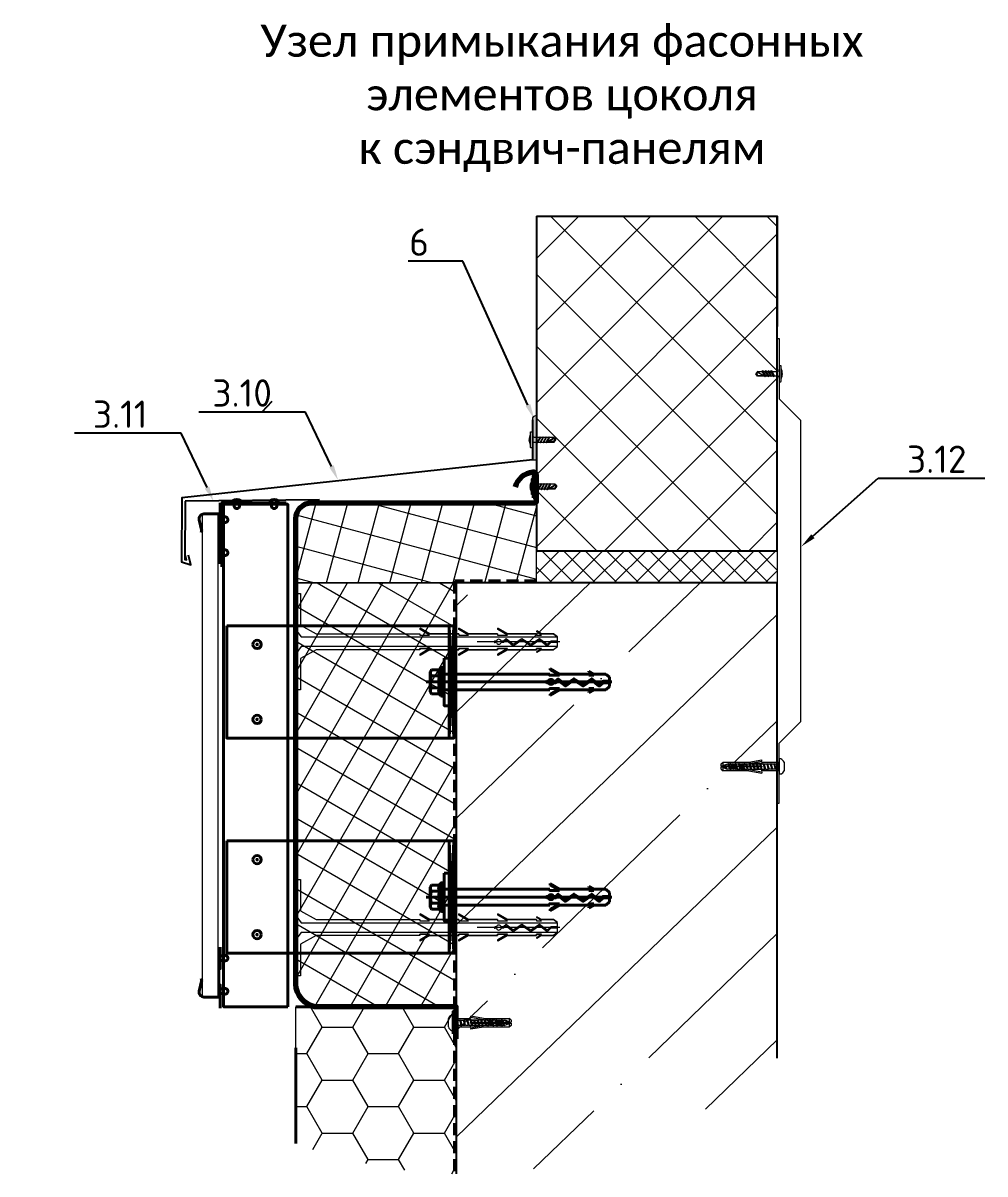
# Model space of a CAD drawing. Header units: millimetres. Extents: x -3689 to 2883575, y -702957 to -604547.
# Drawn here: x 2872422 to 2873021, y -667864 to -667147 of the extents above; entities that cross this region are included whole.
import ezdxf
from ezdxf import colors
from ezdxf.entities.mleader import LeaderData, LeaderLine
from ezdxf.math import Vec2, Vec3

# ---------------------------------------------------------------- set-up
doc = ezdxf.new("R2010")
doc.units = ezdxf.units.MM
doc.set_wipeout_variables(frame=1)
doc.linetypes.add('DASHED2', pattern=[0.375, 0.25, -0.125])
for name, color, linetype, lineweight in [('_PP_Hatch', 9, 'Continuous', 9), ('_PP_Primary Line Continuous', 3, 'Continuous', 40), ('_Выноска', 7, 'Continuous', 15), ('K_Dim', 165, 'Continuous', 13), ('гидроветрозащита', 10, 'Continuous', 70), ('Гидроизоляция монолита', 30, 'DASHED2', 50), ('Размеры', 82, 'Continuous', 9), ('Стены сечение', 7, 'Continuous', 40), ('Штрих Мин. Вата', 40, 'Continuous', 15)]:
    doc.layers.add(name, color=color, linetype=linetype, lineweight=lineweight)
for name, color, linetype in [('A-DOOR-IDEN', 12, 'Continuous'), ('A-FLOR-IDEN', 14, 'Continuous'), ('S-METL', 14, 'Continuous')]:
    doc.layers.add(name, color=color, linetype=linetype)
doc.styles.add('Calibri', font='calibri.ttf')
doc.styles.add('ЕСКД', font='isocpeur.ttf')

# ---------------------------------------------------------------- blocks, each defined once
blk = doc.blocks.new('*U780')
at = {"color": 7}
for points in [[(-60.60660171782365, -10.60660171779455), (-50, 0)], [(-50, 0), (100.3945713860958, 0)], [(111.0011731039194, -10.60660171779455), (100.3945713860958, 0)], [(-80.60660171782365, -11.60660171782365), (-90.60660171782365, -11.60660171782365), (-90.60660171782365, -10.60660171782365), (-60.60660171782365, -10.60660171782365)], [(131.0011731039194, -11.60660171782365), (141.0011731039194, -11.60660171782365), (141.0011731039194, -10.60660171782365), (111.0011731039194, -10.60660171782365)]]:
    blk.add_lwpolyline(points, dxfattribs=at)
blk = doc.blocks.new('шуруп 4х40')
at = {"color": 0}
for p, q in [((-3.230769230765873, -2.907692307693651), (-3.230769230765873, 2.907692307693651)), ((-1.131376736666425, 5.330769230757141), (0, 5.330769230757141)), ((0, -5.330769230757141), (0, 5.330769230757141)), ((-8.326672684688674e-17, 1.915720173631509), (0.08143554921195495, 2)), ((0.794355645566764, -1.733333333371769), (2.220446049250313e-16, 1.103883125625536)), ((1.104249929206921, -2), (0.08143554921195495, 2)), ((0.08143554921195495, 2), (0.3913298328401016, 1.733333333323724)), ((1.361917124228844, -1.733333333371769), (0.3913298328401016, 1.733333333323724)), ((2.257996499513974, 1.733333333323724), (0.3913298328401016, 1.733333333323724)), ((2.257996499513974, 1.733333333323724), (2.515663694535897, 2)), ((3.228583790890706, -1.733333333371769), (2.257996499513974, 1.733333333323724)), ((3.538478074530863, -2), (2.515663694535897, 2)), ((2.515663694535897, 2), (2.825557978176056, 1.733333333323724)), ((3.796145269552786, -1.733333333371769), (2.825557978176056, 1.733333333323724)), ((2.825557978176056, 1.733333333323724), (4.657996499516377, 1.733333333323724)), ((4.657996499516377, 1.733333333323724), (4.915663694550313, 2)), ((5.62858379090512, -1.733333333371769), (4.657996499516377, 1.733333333323724)), ((5.938478074545278, -2), (4.915663694550313, 2)), ((4.915663694550313, 2), (5.225557978178458, 1.733333333323724)), ((6.19614526955519, -1.733333333371769), (5.225557978178458, 1.733333333323724)), ((5.225557978178458, 1.733333333323724), (7.092224644852331, 1.733333333323724)), ((7.092224644852331, 1.733333333323724), (7.349891839874254, 2)), ((8.062811936229062, -1.733333333371769), (7.092224644852331, 1.733333333323724)), ((8.372706219869219, -2), (7.349891839874254, 2)), ((7.349891839874254, 2), (7.659786123514412, 1.733333333323724)), ((8.630373414891142, -1.733333333371769), (7.659786123514412, 1.733333333323724)), ((9.526452790188284, 1.733333333323724), (7.659786123514412, 1.733333333323724)), ((9.526452790188284, 1.733333333323724), (9.784119985210207, 2)), ((10.49704008156502, -1.733333333371769), (9.526452790188284, 1.733333333323724)), ((10.80693436520517, -2), (9.784119985210207, 2)), ((9.784119985210207, 2), (10.09401426883835, 1.733333333323724)), ((11.0646015602271, -1.733333333371769), (10.09401426883835, 1.733333333323724)), ((11.96068093551223, 1.733333333323724), (10.09401426883835, 1.733333333323724)), ((11.96068093551223, 1.733333333323724), (12.21834813053415, 2)), ((12.93126822688896, -1.733333333371769), (11.96068093551223, 1.733333333323724)), ((13.24116251052912, -2), (12.21834813053415, 2)), ((12.21834813053415, 2), (12.52824241417431, 1.733333333323724)), ((13.49882970555104, -1.733333333371769), (12.52824241417431, 1.733333333323724)), ((12.52824241417431, 1.733333333323724), (14.36068093551463, 1.733333333323724)), ((14.36068093551463, 1.733333333323724), (14.61834813054856, 2)), ((15.33126822690337, -1.733333333371769), (14.36068093551463, 1.733333333323724)), ((15.64116251054353, -2), (14.61834813054856, 2)), ((14.61834813054856, 2), (14.92824241417671, 1.733333333323724)), ((15.89882970555344, -1.733333333371769), (14.92824241417671, 1.733333333323724)), ((14.92824241417671, 1.733333333323724), (16.79490908085058, 1.733333333323724)), ((16.79490908085058, 1.733333333323724), (17.05257627587251, 2)), ((17.76549637222731, -1.733333333371769), (16.79490908085058, 1.733333333323724)), ((18.07539065586747, -2), (17.05257627587251, 2)), ((17.05257627587251, 2), (17.36247055951266, 1.733333333323724)), ((18.33305785088939, -1.733333333371769), (17.36247055951266, 1.733333333323724)), ((19.19490908085298, 1.733333333323724), (17.36247055951266, 1.733333333323724)), ((19.19490908085298, 1.733333333323724), (19.45257627588692, 2)), ((20.16549637224173, -1.733333333371769), (19.19490908085298, 1.733333333323724)), ((20.47539065586987, -2), (19.45257627588692, 2)), ((19.45257627588692, 2), (19.76247055951507, 1.733333333323724)), ((20.7330578508918, -1.733333333371769), (19.76247055951507, 1.733333333323724)), ((21.62913722618894, 1.733333333323724), (19.76247055951507, 1.733333333323724)), ((21.62913722618894, 1.733333333323724), (21.88680442121086, 2)), ((22.59972451756567, -1.733333333371769), (21.62913722618894, 1.733333333323724)), ((22.90961880120583, -2), (21.88680442121086, 2)), ((21.88680442121086, 2), (22.19669870483901, 1.733333333323724)), ((23.16728599621574, -1.733333333371769), (22.19669870483901, 1.733333333323724)), ((24.02913722619134, 1.733333333323724), (22.19669870483901, 1.733333333323724)), ((24.02913722619134, 1.733333333323724), (24.28680442121327, 2)), ((24.99972451758008, -1.733333333371769), (24.02913722619134, 1.733333333323724)), ((25.30961880120823, -2), (24.28680442121327, 2)), ((24.28680442121327, 2), (24.59669870485342, 1.733333333323724)), ((25.56728599623015, -1.733333333371769), (24.59669870485342, 1.733333333323724)), ((26.4633653715273, 1.733333333323724), (24.59669870485342, 1.733333333323724)), ((26.4633653715273, 1.733333333323724), (26.72103256654922, 2)), ((27.43395266290403, -1.733333333371769), (26.4633653715273, 1.733333333323724)), ((27.74384694653217, -2), (26.72103256654922, 2)), ((26.72103256654922, 2), (27.03092685017737, 1.733333333323724)), ((28.0015141415541, -1.733333333371769), (27.03092685017737, 1.733333333323724)), ((28.8633653715297, 1.733333333323724), (27.03092685017737, 1.733333333323724)), ((28.8633653715297, 1.733333333323724), (29.12103256655162, 2)), ((29.83395266290643, -1.733333333371769), (28.8633653715297, 1.733333333323724)), ((30.14384694654659, -2), (29.12103256655162, 2)), ((29.12103256655162, 2), (29.43092685019178, 1.733333333323724)), ((30.40151414156851, -1.733333333371769), (29.43092685019178, 1.733333333323724)), ((29.43092685019178, 1.733333333323724), (31.2633653715321, 1.733333333323724)), ((31.2633653715321, 1.733333333323724), (31.52103256656603, 2)), ((32.23395266292084, -1.733333333371769), (31.2633653715321, 1.733333333323724)), ((32.54384694654899, -2), (31.52103256656603, 2)), ((31.52103256656603, 2), (31.83092685019418, 1.733333333323724)), ((32.80151414157091, -1.733333333371769), (31.83092685019418, 1.733333333323724)), ((31.83092685019418, 1.733333333323724), (33.76247055956311, 1.733333333323724)), ((33.76247055956311, 1.733333333323724), (34.02013775458503, 2)), ((34.73305785093984, -1.733333333371769), (33.76247055956311, 1.733333333323724)), ((35.04295213458, -2), (34.02013775458503, 2)), ((34.02013775458503, 2), (34.33003203821318, 1.733333333323724)), ((35.30061932960192, -1.733333333371769), (34.33003203821318, 1.733333333323724)), ((34.33003203821318, 1.733333333323724), (35.66666666665465, 1.733333333323724)), ((36.24695339869005, 1.50121864053839), (35.66666666665465, 1.733333333323724)), ((36.52306379893038, 1.67798327008409), (36.24695339869005, 1.50121864053839)), ((36.94670020780654, -1.2213199169014), (36.24695339869005, 1.50121864053839)), ((37.24741631857762, -1.388242262282846), (36.52306379893038, 1.67798327008409)), ((36.91122489874405, 1.235510040487966), (36.52306379893038, 1.67798327008409)), ((37.44213262524899, -1.023146949910007), (36.91122489874405, 1.235510040487966)), ((39.99999999999999, 0), (36.91122489874405, 1.235510040487966)), ((37.44213262524899, -1.023146949910007), (39.99999999999999, 0)), ((-1.131376736666425, -5.330769230757141), (0, -5.330769230757141)), ((0, -1.733333333371769), (0.794355645566764, -1.733333333371769)), ((0.794355645566764, -1.733333333371769), (1.104249929206921, -2)), ((1.361917124228844, -1.733333333371769), (1.104249929206921, -2)), ((1.361917124228844, -1.733333333371769), (3.228583790890706, -1.733333333371769)), ((3.228583790890706, -1.733333333371769), (3.538478074530863, -2)), ((3.796145269552786, -1.733333333371769), (3.538478074530863, -2)), ((3.796145269552786, -1.733333333371769), (5.62858379090512, -1.733333333371769)), ((5.62858379090512, -1.733333333371769), (5.938478074545278, -2)), ((6.19614526955519, -1.733333333371769), (5.938478074545278, -2)), ((6.19614526955519, -1.733333333371769), (8.062811936229062, -1.733333333371769)), ((8.062811936229062, -1.733333333371769), (8.372706219869219, -2)), ((8.630373414891142, -1.733333333371769), (8.372706219869219, -2)), ((8.630373414891142, -1.733333333371769), (10.49704008156502, -1.733333333371769)), ((10.49704008156502, -1.733333333371769), (10.80693436520517, -2)), ((11.0646015602271, -1.733333333371769), (10.80693436520517, -2)), ((11.0646015602271, -1.733333333371769), (12.93126822688896, -1.733333333371769)), ((12.93126822688896, -1.733333333371769), (13.24116251052912, -2)), ((13.49882970555104, -1.733333333371769), (13.24116251052912, -2)), ((13.49882970555104, -1.733333333371769), (15.33126822690337, -1.733333333371769)), ((15.33126822690337, -1.733333333371769), (15.64116251054353, -2)), ((15.89882970555344, -1.733333333371769), (15.64116251054353, -2)), ((15.89882970555344, -1.733333333371769), (17.76549637222731, -1.733333333371769)), ((17.76549637222731, -1.733333333371769), (18.07539065586747, -2)), ((18.33305785088939, -1.733333333371769), (18.07539065586747, -2)), ((18.33305785088939, -1.733333333371769), (20.16549637224173, -1.733333333371769)), ((20.16549637224173, -1.733333333371769), (20.47539065586987, -2)), ((20.7330578508918, -1.733333333371769), (20.47539065586987, -2)), ((20.7330578508918, -1.733333333371769), (22.59972451756567, -1.733333333371769)), ((22.59972451756567, -1.733333333371769), (22.90961880120583, -2)), ((23.16728599621574, -1.733333333371769), (22.90961880120583, -2)), ((23.16728599621574, -1.733333333371769), (24.99972451758008, -1.733333333371769)), ((24.99972451758008, -1.733333333371769), (25.30961880120823, -2)), ((25.56728599623015, -1.733333333371769), (25.30961880120823, -2)), ((25.56728599623015, -1.733333333371769), (27.43395266290403, -1.733333333371769)), ((27.43395266290403, -1.733333333371769), (27.74384694653217, -2)), ((28.0015141415541, -1.733333333371769), (27.74384694653217, -2)), ((28.0015141415541, -1.733333333371769), (29.83395266290643, -1.733333333371769)), ((29.83395266290643, -1.733333333371769), (30.14384694654659, -2)), ((30.40151414156851, -1.733333333371769), (30.14384694654659, -2)), ((30.40151414156851, -1.733333333371769), (32.23395266292084, -1.733333333371769)), ((32.23395266292084, -1.733333333371769), (32.54384694654899, -2)), ((32.80151414157091, -1.733333333371769), (32.54384694654899, -2)), ((32.80151414157091, -1.733333333371769), (34.73305785093984, -1.733333333371769)), ((34.73305785093984, -1.733333333371769), (35.04295213458, -2)), ((35.30061932960192, -1.733333333371769), (35.04295213458, -2)), ((35.30061932960192, -1.733333333371769), (35.66666666665465, -1.733333333371769)), ((35.66666666665465, -1.733333333371769), (36.94670020780654, -1.2213199169014)), ((36.94670020780654, -1.2213199169014), (37.24741631857762, -1.388242262282846)), ((37.24741631857762, -1.388242262282846), (37.44213262524899, -1.023146949910007))]:
    blk.add_line(p, q, dxfattribs=at)
for centre, radius, start, end in [((1.839248676173156, 0.6359599592105951), 5.555704225372054, 122.3234508355431, 155.8641914964315), ((1.839248676173156, -0.6359599592105951), 5.555704225372051, 204.1358085035685, 237.6765491644569)]:
    blk.add_arc(centre, radius, start, end, dxfattribs=at)
blk = doc.blocks.new('дюбель 6х40')
for p, q in [((0, 3), (12, 3)), ((0, -3), (0, 3)), ((11.97710171902145, 3.630322624696419), (12.12884552623291, 4.517438072070945)), ((21, 2.112884552625474), (11.97710171902145, 3.630322624696419)), ((12, 3), (12, 2.099999999976717)), ((12, 2.099999999976717), (21, 2.099999999976717)), ((12, 0.2999999999883585), (40, 0.2999999999883585)), ((12, -0.2999999999883585), (12, 0.2999999999883585)), ((21, 3), (12.12884552623291, 4.517438072070945)), ((21, 3), (38.61377558494837, 2.999999999999773)), ((24.00688779247139, 1.200000000011642), (24.00688779247139, 3)), ((24.00688779247139, 1.200000000011642), (27.60688779247721, 1.200000000011642)), ((27.60688779247721, 1.200000000011642), (27.60688779247721, 3)), ((30.00688779247139, 1.200000000011642), (30.00688779247139, 3)), ((30.00688779247139, 1.200000000011642), (33.60688779247721, 1.200000000011642)), ((33.60688779247721, 1.200000000011642), (33.60688779247721, 3)), ((38.6137755849486, 3), (38.6137755849486, 0.2999999999883585)), ((40, 1.799999999988358), (38.6137755849486, 3)), ((40, 1.799999999988358), (40, 0.2999999999883585)), ((12, -3), (0, -3)), ((21, -2.112884552625474), (11.97710171902145, -3.630322624696419)), ((11.97710171902145, -3.630322624696419), (12.12884552623291, -4.517438072070945)), ((12, -0.2999999999883585), (40, -0.2999999999883585)), ((12, -2.100000000034925), (21, -2.100000000034925)), ((12, -3), (12, -2.100000000034925)), ((21, -3), (12.12884552623291, -4.517438072070945)), ((38.61377558494837, -3), (21, -3)), ((24.00688779247139, -1.200000000011642), (27.60688779247721, -1.200000000011642)), ((24.00688779247139, -1.200000000011642), (24.00688779247139, -3)), ((27.60688779247721, -1.200000000011642), (27.60688779247721, -3)), ((30.00688779247139, -1.200000000011642), (33.60688779247721, -1.200000000011642)), ((30.00688779247139, -1.200000000011642), (30.00688779247139, -3)), ((33.60688779247721, -1.200000000011642), (33.60688779247721, -3)), ((38.6137755849486, -0.2999999999883585), (38.6137755849486, -3)), ((40, -1.799999999988358), (38.6137755849486, -3)), ((40, -0.2999999999883585), (40, -1.799999999988358))]:
    blk.add_line(p, q)
blk = doc.blocks.new('*U636')
for name in ['шуруп 4х40', 'дюбель 6х40']:
    blk.add_blockref(name, (0, -2.91038304567337e-11))
blk = doc.blocks.new('анкер')
at = {"color": 9, "ltscale": 5}
for p, q in [((-103.0432339146864, 6.246429559305398), (-102.3569098123808, 7.435177774954354)), ((-97.29050518220902, 7.435177774954354), (-102.3569098123808, 7.435177774954354)), ((-96.604181079907, 8.722988341913151), (-97.29050518220902, 7.435177774954354)), ((-96.604181079907, 8.722988341913151), (-96.604181079907, -8.722988341938617)), ((-103.0432339146864, -6.246429559330863), (-103.0432339146864, 6.246429559305398)), ((-97.29050518220902, 3.717588887462625), (-102.3569098123808, 3.717588887462625)), ((-103.0432339146864, -6.246429559330863), (-102.3569098123808, -7.435177774994372)), ((-97.29050518220902, -3.717588887502643), (-102.3569098123808, -3.717588887502643)), ((-97.29050518220902, -7.435177774994372), (-102.3569098123808, -7.435177774994372)), ((-96.604181079907, -8.722988341938617), (-97.29050518220902, -7.435177774994372))]:
    blk.add_line(p, q, dxfattribs=at)
at = {"color": 9}
for p, q in [((-96.1088693233869, 8.722988341913151), (-96.604181079907, 8.722988341913151)), ((-96.1088693233869, -8.722988341938617), (-96.604181079907, -8.722988341938617))]:
    blk.add_line(p, q, dxfattribs=at)
at = {"color": 9, "ltscale": 3}
blk.add_line((-96.1088693233869, 8.722988341913151), (-96.1088693233869, -8.722988341938617), dxfattribs=at)
at = {"color": 9, "ltscale": 7}
for p, q in [((-22.33336848454201, 4.913492624669743), (-28.44851623607246, 8.44407482515453)), ((-28.44851623607246, 8.44407482515453), (-28.44851623607246, 7.526330230706662)), ((-22.54359440663029, 4.128918802354747), (-28.44851623607246, 7.538127010113385)), ((-94.34952196422455, 4.913492624727951), (-28.60995906318567, 4.913492624556966)), ((-22.33336848453473, 4.913492624669743), (-4.349096396003006, 4.913492624669743)), ((-22.33336848456383, 4.913492624669743), (-4.349096396003006, 4.913492624669743)), ((-4.349096396003006, 4.913492624669743), (-4.349096396003006, 4.128918802354747)), ((-4.349096396003006, 4.128918802354747), (-1.210801106684812, 4.128918802354747)), ((-1.210801106684812, 4.913492624669743), (-4.268374982442765, 6.678783724917594)), ((-4.268374982442765, 6.678783724917594), (-4.268374982442765, 6.219911427688203)), ((-1.210801106684812, 4.128918802354747), (-4.268374982442765, 6.225809817406116)), ((-1.210801106684812, 4.913492624640639), (6.268627107918292, 4.913492624669743)), ((8.622348574903299, 2.952058068851329), (6.268627107918292, 4.913492624669743)), ((8.230061663718516, -0.4707442934268329), (8.230061663733068, 0.4585580789062078)), ((8.622348574903299, -2.952058068891347), (8.622348574903299, 2.952058068851329)), ((-94.34952196422455, -4.913492624727951), (-28.60995906318567, -4.913492624698847)), ((-22.54359440663029, -4.128918802380213), (-28.44851623607246, -7.538127010153403)), ((-22.33336848454201, -4.913492624713399), (-28.44851623607246, -8.444074825194548)), ((-24.93911309752366, -0.4707442934268329), (-25.89445863183573, -0.4707442934268329)), ((-22.33336848456383, -4.913492624727951), (-4.349096396003006, -4.913492624713399)), ((-4.349096396003006, -4.913492624713399), (-4.349096396003006, -4.128918802380213)), ((-4.349096396003006, -4.128918802380213), (-1.210801106684812, -4.128918802380213)), ((-1.210801106684812, -4.128918802380213), (-4.268374982442765, -6.225809817431582)), ((-1.210801106684812, -4.913492624713399), (-4.268374982442765, -6.678783724946697)), ((-4.268374982442765, -6.678783724946697), (-4.268374982442765, -6.219911427742773)), ((-1.210801106699364, -4.913492624727951), (6.268627107918292, -4.913492624713399)), ((8.622348574903299, -2.952058068891347), (6.268627107918292, -4.913492624713399)), ((-28.44851623607246, -8.444074825194548), (-28.44851623607246, -7.526330230761232))]:
    blk.add_line(p, q, dxfattribs=at)
at = {"color": 9, "ltscale": 10}
blk.add_line((10.05649156216532, 0), (-105.7392072807852, 0), dxfattribs=at)
at = {"color": 9, "ltscale": 5}
blk.add_lwpolyline([(-94.34952196422455, 14.85935269564288), (-91.3776514250967, 14.85935269564288), (-91.3776514250967, -14.85935269564288), (-94.34952196422455, -14.85935269564288)], close=True, dxfattribs=at)
at = {"color": 9, "ltscale": 7}
blk.add_lwpolyline([(-96.1088693233869, -8.915611617398099), (-94.34952196422455, -8.915611617383547), (-94.34952196422455, 8.915611617387185), (-96.1088693233869, 8.915611617372633)], close=True, dxfattribs=at)
for points in [[(-29.41994364756465, 0.4707442933868151), (-30.24232155878417, 0.4707442933868151)], [(-28.60995906318567, 4.913492624669743), (-28.60995906318567, 4.128918802354747), (-22.54359440663029, 4.128918802354747)], [(8.230061663733068, 0.4585580789062078), (4.551542902256188, 0.4585580789062078), (2.210031077403983, -1.696501612059365), (-2.512038990280416, 1.928334058349719), (-7.8585195924461, -1.696501612059365), (-13.55621497393076, 1.928334058349719), (-18.90269557609645, -1.696501612059365), (-23.31256037654748, 1.850330097142432), (-24.93911309750911, 0.4707442933868151), (-26.42620074547449, 0.4707442933868151)], [(8.230061663718516, -0.4707442934268329), (4.551542902245274, -0.4707442934559367), (2.210031077396707, -2.625803984406957), (-2.512038990294968, 0.9990316859875747), (-7.85851959246429, -2.625803984417871), (-13.55621497394532, 0.9990316859875747), (-18.90269557611464, -2.625803984417871), (-23.31256037655839, 0.9210277247948397), (-24.93911309752366, -0.4707442934268329), (-26.42620074545994, -0.4707442934268329)], [(-29.4199436475792, -0.4707442934268329), (-30.24232155878417, -0.4707442934268329)], [(-28.60995906318567, -4.913492624713399), (-28.60995906318567, -4.128918802380213), (-22.54359440663029, -4.128918802380213)]]:
    blk.add_lwpolyline(points, dxfattribs=at)
for centre, radius, start, end in [((-30.24232155878417, -1.455191522836685e-11), 0.4707442934025033, 90, 270), ((-27.92307219652503, -2.91038304567337e-11), 1.569147644659787, 17.45760312475912, 162.5423968752409), ((-27.92307219652503, -2.91038304567337e-11), 1.569147644659787, 197.4576031239012, 342.5423968760988)]:
    blk.add_arc(centre, radius, start, end, dxfattribs=at)
at = {"color": 9, "ltscale": 5}
for points, weights in [([(-102.3569098123771, 7.435177774936164), (-103.4300852848501, 5.576383331201214), (-102.3569098123844, 3.717588887466264)], [1.316243490467287, 1.519867067080706, 1.31624349046744]), ([(-97.29050518221993, 3.717588887462625), (-98.36368065469287, 5.576383331201214), (-97.29050518221266, 7.435177774954354)], [1.316243490467362, 1.519867067080706, 1.316243490467367]), ([(-102.3569098123808, 3.717588887462625), (-103.4300852848464, -2.546585164964199e-11), (-102.3569098123808, -3.717588887491729)], [1.316243490467383, 1.519867067080816, 1.316243490467299]), ([(-97.29050518222355, -3.717588887502643), (-98.36368065467832, -2.546585164964199e-11), (-97.2905051822163, 3.717588887451712)], [1.31624349046739, 1.519867067080709, 1.316243490467505]), ([(-102.3569098123808, -3.717588887517195), (-103.4300852848428, -5.576383331252146), (-102.3569098123808, -7.435177774994373)], [1.316243490467668, 1.519867067081349, 1.316243490467686]), ([(-97.29050518221266, -7.435177774998011), (-98.36368065468197, -5.576383331241232), (-97.29050518221266, -3.717588887517195)], [1.316243490467613, 1.519867067081412, 1.31624349046761])]:
    blk.add_rational_spline(points, weights, degree=2, dxfattribs=at)
blk = doc.blocks.new('4.2x16')
at = {"lineweight": 0}
for p, q in [((-1.199999999989814, 5.30000000000291), (-1.199999999989814, -5.30000000000291)), ((14.87966793887608, 1.599999999998545), (16.00000000000728, 0))]:
    blk.add_line(p, q, dxfattribs=at)
for points in [[(-1.199999999989814, 3.599999999998545, 0.1148185505937614), (-2.095913941433537, 0.25), (-1.599999999983993, 0.25), (-1.599999999983993, -0.25), (-2.095913941433537, -0.25, 0.1148185505938521), (-1.199999999989814, -3.599999999998545)], [(7.275957614183426e-12, -5.30000000000291), (7.275957614183426e-12, 5.30000000000291, 0.414213562373095), (-0.1999999999898137, 5.5), (-0.999999999992724, 5.5, 0.414213562373095), (-1.199999999989814, 5.30000000000291, 0.2097628861456963), (-1.199999999989814, 3.80000000000291)], [(0, 3.099999999998545, 0.414213562373095), (1.5, 1.599999999998545), (3.302317669687909, 1.599999999998545), (3.590992804281996, 2.099999999998545)], [(14.22976397439197, -0.825474615485291, 0.1316524975878797), (14.87966793887608, -1.599999999998545), (16.00000000000728, 0), (14.22976397439925, -0.825474615478015), (9.879667938876082, 1.599999999998545), (14.87966793887608, 1.599999999998545), (14.7234978237102, 1.299999999988358), (15.72391328635422, -0.1287413488898892)], [(-1.199999999989814, -3.799999999995634, 0.2097628861481313), (-1.199999999989814, -5.300000000010186, 0.414213562373095), (-0.999999999992724, -5.5), (-0.1999999999898137, -5.5, 0.414213562373095), (7.275957614183426e-12, -5.30000000000291)], [(5.149838531098794, -1.599999999998545), (1.5, -1.599999999998545, 0.414213562373095), (0, -3.099999999998545)]]:
    blk.add_lwpolyline(points, format="xyb", dxfattribs=at)
for points in [[(7.275957614183426e-12, -1.599999999998545), (0, -1.599999999998545), (0, 1.599999999998545)], [(3.590992804281996, 2.099999999998545), (5.438513665692881, -2.099999999998545)], [(3.879667938876082, 1.599999999998545), (5.302317669687909, 1.599999999998545)], [(5.590992804281996, 2.099999999998545), (7.438513665692881, -2.099999999998545)], [(5.879667938876082, 1.599999999998545), (7.302317669687909, 1.599999999998545)], [(7.590992804281996, 2.099999999998545), (9.43851366569288, -2.099999999998545)], [(7.879667938876082, 1.599999999998545), (9.302317669687909, 1.599999999998545)], [(14.7234978237102, 1.299999999988358), (11.03375356302422, 1.299999999988358), (14.56523563171504, -0.6690416125711636)], [(7.149838531098794, -1.599999999998545), (5.727188800286967, -1.599999999998545)], [(9.149838531098794, -1.599999999998545), (7.727188800286967, -1.599999999998545)], [(11.14983853109879, -1.599999999998545), (9.727188800286967, -1.599999999998545)], [(11.72718880028697, -1.599999999998545), (11.43851366569288, -2.099999999998545)], [(14.87966793887608, -1.599999999998545), (11.72718880028697, -1.599999999998545)]]:
    blk.add_lwpolyline(points, dxfattribs=at)
for points in [[(3.590992804281996, 2.099999999998545), (5.727188800286967, -1.599999999998545), (5.438513665692881, -2.099999999998545), (3.302317669687909, 1.599999999998545)], [(5.302317669687909, 1.599999999998545), (5.590992804281996, 2.099999999998545), (7.727188800286967, -1.599999999998545), (7.438513665692881, -2.099999999998545)], [(7.302317669687909, 1.599999999998545), (7.590992804281996, 2.099999999998545), (9.727188800286967, -1.599999999998545), (9.43851366569288, -2.099999999998545)], [(9.590992804281996, 2.099999999998545), (11.43851366569288, -2.099999999998545), (9.302317669687909, 1.599999999998545), (9.590992804281996, 2.099999999998545), (11.72718880028697, -1.599999999998545)]]:
    blk.add_lwpolyline(points, close=True, dxfattribs=at)
blk = doc.blocks.new('*U549')
blk.add_blockref('4.2x16', (0, 0))
blk = doc.blocks.new('перфолента')
at = {"layer": '_PP_Primary Line Continuous', "color": 116, "true_color": 0x136734}
for points in [[(-3.264543468772899, -10.64725333254319), (-1.264543468772899, -10.64725333254319), (-1.264543468772899, 3.352746667456813), (-3.264543468772899, 3.352746667456813), (-3.264543468772899, -10.64725333254319)], [(-3.264543468772899, 3.352746667456813), (-1.264543468772899, -10.64725333254319), (-1.264543468772899, 3.352746667456813), (-3.264543468772899, -10.64725333254319)]]:
    blk.add_lwpolyline(points, dxfattribs=at)
blk = doc.blocks.new('кляммер')
at = {"layer": '_PP_Primary Line Continuous', "color": 7}
blk.add_lwpolyline([(0, 38), (0, 24.59024986973964), (-1, 24.59024986973964), (-1, 14.59024986973964), (0, 14.59024986973964), (0, 0)], dxfattribs=at)
blk.add_lwpolyline([(0, 0), (0, 6, 0.4142135623730951), (-1, 7), (-10.18771160646065, 7, -0.4858471442677954), (-13.10296965048474, 10.70800461633553), (-11.61478423480003, 16.83571113684229, 0.1442813375111644), (-11.66941694238267, 17.96510305884658), (-11.87433676194632, 18.55389833112713)], format="xyb", dxfattribs=at)
blk = doc.blocks.new('заклнпка')
at = {"layer": '_PP_Primary Line Continuous', "color": 7}
blk.add_lwpolyline([(-0.2534968601539731, -2.358729159961513), (0, -2.358729159961513), (0, -1.358729159961513), (2.003181268097251, -1.358729159961513, 1.795087846567993), (2.003181268097251, 1.641270840038487), (0, 1.641270840038487), (0, 2.641270840038487), (-0.2534968601539731, 2.641270840038487, 0.2953204841474599)], format="xyb", close=True, dxfattribs=at)
blk = doc.blocks.new('ваыаы')
at = {"layer": '_PP_Primary Line Continuous', "color": 159, "true_color": 0x22346e}
blk.add_lwpolyline([(-141.4443330327631, 34.99999999998181), (0, 34.99999999998181), (0, -35.00000000001819), (-141.4443330327631, -35.00000000001819)], close=True, dxfattribs=at)
blk.add_lwpolyline([(0, -35.00000000001819), (-3, -35.00000000001819), (-3, 34.99999999998181), (0, 34.99999999998181), (-3, -35.00000000001819), (0, -35.00000000001819), (-3, 34.99999999998181)], dxfattribs=at)
blk = doc.blocks.new('заккккккл')
at = {"layer": '_PP_Primary Line Continuous', "color": 7}
for radius in [2.606739088829164, 0.2098308402697335]:
    blk.add_circle((0, 0), radius, dxfattribs=at)
blk = doc.blocks.new('Паршют')
at = {"color": 7}
for p, q in [((164.434142987262, 7.275957614183426e-12), (113, 7.275957614183426e-12)), ((162.6077130888152, -0.4707442934231949), (162.6077130888298, 0.4585580789134838)), ((163, -2.952058068884071), (163, 2.952058068862243)), ((83.31233168410108, -4.215426177681366), (77.40740985465891, -7.624634385450918)), ((83.52255760618937, -5.000000000014552), (77.40740985465891, -8.5305822004957)), ((113, -5), (125.767692361911, -5)), ((131.8340570184664, -4.215426177681366), (125.9291351890242, -7.624634385450918)), ((132.0442829405547, -5.000000000014552), (125.9291351890242, -8.5305822004957)), ((129.438538327573, -0.4707442934231949), (128.483192793261, -0.4707442934231949)), ((132.0442829405329, -5.000000000029104), (150.0285550290937, -5.000000000014552)), ((150.0285550290937, -5.000000000014552), (150.0285550290937, -4.215426177681366)), ((150.0285550290937, -4.215426177681366), (153.1668503184119, -4.215426177681366)), ((153.1668503184119, -4.215426177681366), (150.1092764426539, -6.312317192736373)), ((153.1668503184119, -5.000000000014552), (150.1092764426539, -6.765291100244212)), ((150.1092764426539, -6.765291100244212), (150.1092764426539, -6.306418803047563)), ((153.1668503183973, -5.000000000029104), (160.646278533015, -5.000000000014552)), ((163, -3.0385654441925), (160.646278533015, -5.000000000014552)), ((77.40740985465891, -8.5305822004957), (77.40740985465891, -7.612837606058747)), ((125.9291351890242, -8.5305822004957), (125.9291351890242, -7.612837606058747))]:
    blk.add_line(p, q, dxfattribs=at)
at = {"color": 7, "ltscale": 7}
for p, q in [((83.52255760616754, -5.000000000029104), (101.5068296947284, -5.000000000014552)), ((107.5731943512837, -4.215426177666814), (101.6682725218416, -7.624634385436366)), ((107.783420273372, -5), (101.6682725218416, -8.530582200481149)), ((107.7834202733502, -5.000000000014552), (125.767692361911, -5)), ((101.6682725218416, -8.530582200481149), (101.6682725218416, -7.612837606044195))]:
    blk.add_line(p, q, dxfattribs=at)
at = {"color": 7}
for points in [[(77.40740985465891, 7.612837606146059), (77.40740985465891, 8.530582200590288), (83.52255760619664, 5.000000000109139), (101.5068296947284, 5.000000000109139), (101.5068296947284, 4.215426177790505), (107.5731943512837, 4.215426177790505), (101.6682725218416, 7.624634385552781), (101.6682725218416, 8.530582200590288), (107.7834202733793, 5.000000000109139), (125.767692361911, 5.000000000109139), (125.767692361911, 4.215426177790505), (131.8340570184664, 4.215426177790505), (125.9291351890242, 7.624634385552781), (125.9291351890242, 8.530582200590288), (132.0442829405547, 5.000000000109139), (150.0285550290937, 5.000000000109139), (150.0285550290937, 4.215426177790505), (153.1668503184119, 4.215426177790505), (150.1092764426539, 6.306418803127599), (150.1092764426539, 6.765291100353352), (153.1668503184119, 5.000000000109139), (160.646278533015, 5.000000000109139), (162.9347567487857, 3), (162.9393575462018, -3), (160.646278533015, -5.000000000014552), (153.1668503184119, -5.000000000014552), (150.1092764426539, -6.765291100244212), (150.1092764426539, -6.306418803047563), (153.1668503184119, -4.215426177681366), (150.0285550290937, -4.215426177681366), (150.0285550290937, -5.000000000014552), (132.0442829405329, -5.000000000029104), (125.9291351890242, -8.5305822004957), (125.9291351890242, -7.624634385450918), (131.8340570184664, -4.215426177681366), (125.767692361911, -4.215426177681366), (125.7676923619074, -4.999999999992724), (107.783420273372, -5), (101.6682725218416, -8.530582200481149), (101.6682725218416, -7.612837606044195), (107.5731943512837, -4.215426177666814), (101.5068296947284, -4.215426177666814), (101.5068296947284, -5), (83.5225576061639, -5.000000000029104), (77.40740985465891, -8.5305822004957), (77.40740985465891, -7.612837606058747), (83.31233168410108, -4.215426177681366), (77.2459670275457, -4.215426177681366), (77.2459670275457, -5.000000000014552), (12.71465701395937, -5), (3, -10.37978802157158), (3, -30), (0, -30), (0, 30), (3, 30), (3, 10.37978802157158), (12.7146570139339, 5.000000000014552), (77.2459670275457, 5.000000000109139), (77.2459670275457, 4.215426177790505), (83.31233168410108, 4.215426177790505), (77.40740985465891, 7.624634385552781)], [(113, 5), (125.767692361911, 5.000000000109139), (125.767692361911, 4.215426177790505), (131.8340570184664, 4.215426177790505), (125.9291351890242, 7.624634385552781)], [(132.0442829405547, 5.000000000109139), (125.9291351890242, 8.530582200590288), (125.9291351890242, 7.612837606146059)], [(162.9393575462018, -3), (3.427172512128891, -3), (0.6397066177451052, -6.650546843207849), (0.6397066177451052, -6.650546843207849), (0, -6.650546843207849), (0, 6.650546843207849), (0.6397066177451052, 6.650546843207849), (0.6397066177451052, 6.650546843207849), (3.427172512128891, 3), (162.9347567487857, 3)], [(124.9577077775321, 0.4707442933940911), (124.1353298663125, 0.4707442933940911)], [(162.6077130888298, 0.4585580789134838), (158.9291943273529, 0.4585580789134838), (156.5876825025007, -1.696501612052089), (151.8656124348163, 1.928334058356995), (146.5191318326506, -1.696501612052089), (140.8214364511659, 1.928334058356995), (135.4749558490003, -1.696501612052089), (131.0650910485492, 1.850330097149708), (129.4385383275876, 0.4707442933940911), (127.9514506796222, 0.4707442933940911)], [(162.6077130888152, -0.4707442934231949), (158.929194327342, -0.4707442934522987), (156.5876825024934, -2.625803984403319), (151.8656124348017, 0.9990316859984887), (146.5191318326324, -2.625803984410595), (140.8214364511514, 0.9990316859984887), (135.4749558489821, -2.625803984410595), (131.0650910485383, 0.9210277247984777), (129.438538327573, -0.4707442934231949), (127.9514506796368, -0.4707442934231949)], [(150.0285550290937, 5.000000000109139), (132.0442829405329, 5.000000000109139), (150.0285550290937, 5.000000000109139), (150.0285550290937, 4.215426177790505), (153.1668503184119, 4.215426177790505), (150.1092764426539, 6.312317192845512)], [(163, 3.038565444294363), (160.646278533015, 5.000000000109139), (153.1668503184119, 5.000000000109139), (150.1092764426539, 6.765291100353352), (150.1092764426539, 6.306418803127599)], [(77.2459670275457, -5.000000000014552), (77.2459670275457, -4.215426177681366), (83.31233168410108, -4.215426177681366)], [(124.9577077775175, -0.4707442934231949), (124.1353298663125, -0.4707442934231949)], [(125.767692361911, -5.000000000014552), (125.767692361911, -4.215426177681366), (131.8340570184664, -4.215426177681366)]]:
    blk.add_lwpolyline(points, dxfattribs=at)
at = {"color": 7, "ltscale": 7}
for points in [[(83.52255760619664, 5.000000000109139), (101.5068296947284, 5.000000000109139), (83.52255760618937, 5.000000000109139), (77.40740985465891, 8.530582200590288), (77.40740985465891, 7.612837606146059)], [(101.5068296947284, 5.000000000109139), (101.5068296947284, 4.215426177790505), (107.5731943512837, 4.215426177790505), (101.6682725218416, 7.624634385552781)], [(107.7834202733793, 5.000000000109139), (125.767692361911, 5.000000000109139), (107.783420273372, 5.000000000109139), (101.6682725218416, 8.530582200590288), (101.6682725218416, 7.612837606146059)], [(101.5068296947284, -5), (101.5068296947284, -4.215426177666814), (107.5731943512837, -4.215426177666814)]]:
    blk.add_lwpolyline(points, dxfattribs=at)
at = {"color": 7}
for centre, radius, start, end in [((124.1353298663125, -7.275957614183426e-12), 0.4707442934025033, 90, 270), ((126.4545792285717, -2.182787284255028e-11), 1.569147644659787, 17.45760312475912, 162.5423968752409), ((126.4545792285717, -2.182787284255028e-11), 1.569147644659787, 197.4576031239012, 342.5423968760988)]:
    blk.add_arc(centre, radius, start, end, dxfattribs=at)

msp = doc.modelspace()

# ---------------------------------------------------------------- hatches: boundary and pattern name
at = {"lineweight": 0}
h = msp.add_hatch(dxfattribs=at)
h.set_pattern_fill('ANSI37', color=181, scale=10, angle=-5.088887490341627e-14, style=0)
h.set_pattern_definition([(44.99999999999994, (2872781.432585076, -668331.2620209631), (-22.45064030267286, 22.45064030267291), []), (134.9999999999999, (2872781.432585076, -668331.2620209631), (-22.45064030267291, -22.45064030267286), [])])
h.paths.add_polyline_path([(2872891.432585076, -667267.2814104783), (2872741.432585076, -667267.2814104783), (2872741.402549426, -667475.7571696094), (2872891.432585076, -667475.7571696094)])
at = {"layer": '_PP_Hatch', "ltscale": 10}
h = msp.add_hatch(dxfattribs=at)
h.set_pattern_fill('ANSI35', color=256, scale=15, angle=359)
h.set_pattern_definition([(43.99999999999992, (2805385.796124303, -681063.8549837258), (-66.16620978621944, 68.5171159822566), []), (43.99999999999992, (2805453.137816275, -681065.0304373315), (-66.16620978621944, 68.5171159822566), [119.0624999999995, -23.81249999999989, 0, -23.81249999999989])])
edge = h.paths.add_edge_path()
edge.add_arc((2872696.439202707, -667563.888213406), 299.9999999999552, 269.0437620760023, 310.5399387575419)
edge.add_line((2872891.432585076, -667791.8741358491), (2872891.432585076, -667495.7571696093))
edge.add_line((2872891.432585076, -667495.7571696094), (2872691.432585076, -667495.7571696094))
edge.add_line((2872691.432585076, -667495.7571696093), (2872691.432585076, -667863.8464334632))
at = {"layer": '_Выноска'}
h = msp.add_hatch(color=256, dxfattribs=at)
h.set_gradient(color2=(0, 0, 0))
edge = h.paths.add_edge_path()
edge.add_line((2872738.844046304, -667394.0539758796), (2872738.844046304, -667419.0539758796))
edge.add_line((2872738.844046304, -667419.0539758796), (2872741.432585076, -667419.0539758796))
edge.add_line((2872741.432585076, -667419.0539758796), (2872741.432585076, -667391.6763617165))
edge.add_line((2872741.432585076, -667391.6763617165), (2872740.844046304, -667391.6763617165))
edge.add_arc((2872740.844046304, -667393.6763617165), 2, 90, 180)
edge.add_line((2872738.844046304, -667393.6763617165), (2872738.844046304, -667394.0539758796))
at = {"layer": 'Штрих Мин. Вата'}
h = msp.add_hatch(dxfattribs=at)
h.set_pattern_fill('ANSI37', color=256, scale=6, angle=30)
h.set_pattern_definition([(74.99999999999999, (2842004.069727966, -697518.0473887513), (-18.40088699080675, 4.930502809203023), []), (165, (2842004.069727966, -697518.0473887513), (-4.930502809203024, -18.40088699080675), [])])
edge = h.paths.add_edge_path()
edge.add_line((2872741.432585076, -667495.7571696094), (2872741.432585076, -667445.7571696094))
edge.add_line((2872741.432585076, -667445.7571696094), (2872601.432585076, -667445.7571696094))
edge.add_arc((2872601.432585076, -667455.7571696094), 10, 90, 180)
edge.add_line((2872591.432585076, -667455.7571696094), (2872591.432585076, -667495.7571696094))
edge.add_line((2872591.432585076, -667495.7571696094), (2872741.432585076, -667495.7571696094))
h = msp.add_hatch(dxfattribs=at)
h.set_pattern_fill('ANSI37', color=256, scale=3)
h.set_pattern_definition([(45, (2842004.069727966, -694294.0978022352), (-6.735192090801865, 6.735192090801865), []), (135, (2842004.069727966, -694294.0978022352), (-6.735192090801865, -6.735192090801863), [])])
h.paths.add_polyline_path([(2872741.432585076, -667475.7571696094), (2872891.432585076, -667475.7571696094), (2872891.432585076, -667495.7571696094), (2872741.432585076, -667495.7571696094)])
h = msp.add_hatch(dxfattribs=at)
h.set_pattern_fill('ANSI37', color=256, scale=6, angle=15)
h.set_pattern_definition([(59.99999999999999, (2842004.069727966, -697518.0473887513), (-16.49778394209356, 9.525), []), (150, (2842004.069727966, -697518.0473887513), (-9.525000000000002, -16.49778394209355), [])])
edge = h.paths.add_edge_path()
edge.add_line((2872691.432585076, -667759.7571696094), (2872691.432585076, -667495.7571696094))
edge.add_line((2872691.432585076, -667495.7571696094), (2872591.432585076, -667495.7571696094))
edge.add_line((2872591.432585076, -667495.7571696094), (2872591.432585076, -667745.7571696094))
edge.add_arc((2872606.075752507, -667745.3600445624), 14.64855148910461, 181.5534899301517, 259.3691274689554)
edge.add_line((2872603.37337372, -667759.7571696094), (2872691.432585076, -667759.7571696094))
h = msp.add_hatch(dxfattribs=at)
h.set_pattern_fill('HONEY', color=256, scale=6)
h.set_pattern_definition([(0, (2842004.069727966, -697518.0473887513), (28.575, 16.49778387), [19.05, -38.09999999999999]), (120, (2842004.069727966, -697518.0473887513), (-28.57499993756515, 16.49778397814034), [19.04999999999992, -38.09999999999983]), (59.99999999999999, (2842004.069727966, -697518.0473887513), (6.243485461965292e-08, 32.99556784814033), [-38.09999999999999, 19.05])])
edge = h.paths.add_edge_path()
edge.add_arc((2872696.439202707, -667563.8882134061), 299.9999999998706, 249.5113356668379, 269.043762076009)
edge.add_line((2872691.432585076, -667863.8464334632), (2872691.432585076, -667759.7571696093))
edge.add_line((2872691.432585076, -667759.7571696094), (2872591.432585076, -667759.7571696094))
edge.add_line((2872591.432585076, -667759.7571696094), (2872591.432585076, -667844.9106506841))

# ---------------------------------------------------------------- linework, layer by layer
at = {"color": 5}
for points in [[(2872741.432585076, -667267.2814104783), (2872741.432585076, -667475.7571696094), (2872891.432585076, -667475.7571696094), (2872891.432585076, -667335.9022909628)], [(2872741.432585076, -667267.2814104783), (2872891.432585076, -667267.2814104783), (2872891.432585076, -667335.9022909628), (2872891.432585076, -667267.2814104783)], [(2872891.432585076, -667791.8741358491), (2872891.432585076, -667495.7571696094), (2872691.432585076, -667495.7571696093), (2872691.432585076, -667863.8464334632)]]:
    msp.add_lwpolyline(points, dxfattribs=at)
at = {"layer": '_PP_Hatch', "linetype": 'Continuous', "ltscale": 10}
for p, q in [((2872691.432585076, -667545.7571696094), (2872691.432585076, -667495.7571696094)), ((2872691.432585076, -667635.7571696094), (2872691.432585076, -667585.7571696094)), ((2872691.432585076, -667725.7571696094), (2872691.432585076, -667675.7571696094))]:
    msp.add_line(p, q, dxfattribs=at)
at = {"layer": '_PP_Hatch', "ltscale": 10}
msp.add_lwpolyline([(2872691.432585076, -667495.7571696094), (2872691.432585076, -667863.8464334632)], dxfattribs=at)
at = {"layer": '_PP_Primary Line Continuous'}
for points in [[(2872585.432585076, -667445.7571696094), (2872545.432585076, -667445.7571696094), (2872545.432585076, -667485.7571696094)], [(2872691.432585076, -667759.7571696094), (2872591.432585076, -667759.7571696094)]]:
    msp.add_lwpolyline(points, dxfattribs=at)
at = {"layer": '_PP_Primary Line Continuous', "color": 217, "true_color": 0x93278f}
msp.add_lwpolyline([(2872586.432585076, -667759.7571696094), (2872546.432585076, -667759.7571696094), (2872546.432585076, -667446.7571696094), (2872586.432585076, -667446.7571696094), (2872586.432585076, -667759.7571696094)], dxfattribs=at)
at = {"layer": '_Выноска'}
msp.add_lwpolyline([(2872738.844046304, -667394.0539758796), (2872738.844046304, -667394.0539758796), (2872738.844046304, -667419.0539758796), (2872741.432585076, -667419.0539758796), (2872741.432585076, -667391.6763617165), (2872740.844046304, -667391.6763617165, 0.414213562373095), (2872738.844046304, -667393.6763617165), (2872738.844046304, -667394.0539758796)], format="xyb", dxfattribs=at)
at = {"layer": 'K_Dim'}
msp.add_lwpolyline([(2872741.432585076, -667475.7571696094), (2872891.432585076, -667475.7571696094), (2872891.432585076, -667495.7571696094), (2872741.432585076, -667495.7571696094)], close=True, dxfattribs=at)
at = {"layer": 'S-METL'}
for points in [[(2872576.5997096, -667382.6431274452), (2872570.358483546, -667389.3337134332)], [(2872738.844046304, -667394.0539758796), (2872738.844046304, -667419.0539758796), (2872520.52310781, -667442.7571696094), (2872520.52310781, -667442.7571696094)], [(2872520.52310781, -667442.7571696094), (2872520.52310781, -667442.7571696094), (2872520.31463491, -667482.5768662347), (2872526.063833231, -667484.4079407514), (2872524.610592196, -667478.4601054566)], [(2872606.142489134, -667443.91014995), (2872522.512664377, -667444.7571696094)], [(2872522.512664377, -667444.7571696094), (2872522.322303736, -667481.1173053789), (2872523.275144042, -667481.4207775339), (2872522.667743392, -667478.9348038076)]]:
    msp.add_lwpolyline(points, dxfattribs=at)
at = {"layer": 'гидроветрозащита'}
msp.add_lwpolyline([(2872691.432585076, -667779.7571696094), (2872691.432585076, -667759.7571696094), (2872603.37337372, -667759.7571696094, -0.3532135212947118), (2872591.432585076, -667745.7571696094), (2872591.432585076, -667455.7571696094, -0.414213562373095), (2872601.432585076, -667445.7571696094), (2872740.432585076, -667445.7571696094, 0.414213562373095), (2872741.432585076, -667444.7571696094), (2872741.432585076, -667428.7571696094, 0.4945104367131143), (2872739.218098052, -667426.80596573), (2872739.218098052, -667426.80596573, 0.314575218003841), (2872728.030593264, -667436.0961839268)], format="xyb", dxfattribs=at)
at = {"layer": 'Гидроизоляция монолита', "ltscale": 30}
msp.add_lwpolyline([(2872741.432585076, -667494.7571696094), (2872690.432585075, -667494.7571696094), (2872690.432585075, -667863.8280749526)], dxfattribs=at)
at = {"layer": 'Размеры'}
for points in [[(2872691.432585076, -667779.7571696094), (2872691.432585076, -667759.7571696094), (2872603.37337372, -667759.7571696094, -0.3532135212947118), (2872591.432585076, -667745.7571696094), (2872591.432585076, -667455.7571696094, -0.414213562373095), (2872601.432585076, -667445.7571696094), (2872740.432585076, -667445.7571696094, 0.414213562373095), (2872741.432585076, -667444.7571696094), (2872741.432585076, -667428.7571696094, 0.4945104367131143), (2872739.218098052, -667426.80596573), (2872739.218098052, -667426.80596573, 0.314575218003841), (2872728.030593264, -667436.0961839268)], [(2872741.432585076, -667495.7571696094), (2872741.432585076, -667445.7571696094), (2872601.432585076, -667445.7571696094, 0.414213562373095), (2872591.432585076, -667455.7571696094), (2872591.432585076, -667495.7571696094), (2872741.432585076, -667495.7571696094)]]:
    msp.add_lwpolyline(points, format="xyb", dxfattribs=at)
msp.add_lwpolyline([(2872543.139938421, -667453.2442991624), (2872533.139938421, -667453.2442991624), (2872533.139938421, -667753.2442991624), (2872543.139938421, -667753.2442991624)], close=True, dxfattribs=at)
msp.add_lwpolyline([(2872691.432585076, -667759.7571696094), (2872691.432585076, -667495.7571696094), (2872591.432585076, -667495.7571696094), (2872591.432585076, -667745.7571696094, 0.3532135212947118), (2872603.37337372, -667759.7571696094)], format="xyb", close=True, dxfattribs=at)
msp.add_lwpolyline([(2872591.432585076, -667844.910650684), (2872591.432585076, -667759.7571696094), (2872691.432585076, -667759.7571696094), (2872691.432585076, -667863.8464334632)], dxfattribs=at)
at = {"layer": 'Стены сечение', "ltscale": 100}
msp.add_line((2872591.432585076, -667844.910650684), (2872591.432585076, -667785.3634270545), dxfattribs=at)

# ---------------------------------------------------------------- block references
at = {"layer": '_PP_Primary Line Continuous'}
for name, p in [('перфолента', (2872742.697128545, -667432.1099162768)), ('заклнпка', (2872544.432585076, -667456.5140712883)), ('заклнпка', (2872544.432585076, -667477.0983476952)), ('анкер', (2872778.310236501, -667557.4289443216)), ('заккккккл', (2872567.343181422, -667580.7892815366)), ('анкер', (2872778.310236501, -667691.4974841786)), ('заккккккл', (2872567.343181422, -667714.8578213935)), ('кляммер', (2872544.432585076, -667760.7571696094)), ('перфолента', (2872692.697128545, -667766.1099162768))]:
    msp.add_blockref(name, p, dxfattribs=at)
at = {"layer": '_PP_Primary Line Continuous', "rotation": 270}
for p in [(2872554.596554038, -667444.7571696094), (2872577.843452561, -667444.7571696094)]:
    msp.add_blockref('заклнпка', p, dxfattribs=at)
at = {"layer": '_PP_Primary Line Continuous', "xscale": -1, "rotation": 180}
for name, p in [('кляммер', (2872544.432585076, -667445.7571696094)), ('заккккккл', (2872567.343181422, -667534.0686071068)), ('заккккккл', (2872567.343181422, -667668.1371469639)), ('заклнпка', (2872544.432585076, -667729.3902506297)), ('заклнпка', (2872544.432585076, -667749.9745270365))]:
    msp.add_blockref(name, p, dxfattribs=at)
at = {"layer": 'Гидроизоляция монолита'}
for p in [(2872689.932585076, -667557.4289443216), (2872689.932585076, -667691.4974841786)]:
    msp.add_blockref('ваыаы', p, dxfattribs=at)
at = {"layer": 'Размеры'}
for name, p, xscale, yscale, zscale, rotation in [('*U780', (2872905.940837223, -667456.760562493), 1.25, 1.25, 1.25, 270), ('*U549', (2872892.682585075, -667365.416287454), 0.9090909090909092, 0.9090909090909092, 0.9090909090909092, 180.0000000003209), ('*U549', (2872738.844046304, -667406.5539758796), -0.9090909090909092, 0.9090909090909092, 0.9090909090909092, 180), ('*U549', (2872739.432585076, -667435.7571696094), -0.9090909090909092, 0.9090909090909092, 0.9090909090909092, 180), ('*U636', (2872892.682585075, -667610.1539588319), 0.906249999999818, 0.906249999999818, 0.906249999999818, 180)]:
    msp.add_blockref(name, p, dxfattribs=dict(at, xscale=xscale, yscale=yscale, zscale=zscale, rotation=rotation))
at = {"layer": 'Размеры', "xscale": 0.906249999999818, "yscale": 0.906249999999818, "zscale": 0.906249999999818}
msp.add_blockref('*U636', (2872689.432585076, -667769.7571696093), dxfattribs=at)

# ---------------------------------------------------------------- texts
at = {"layer": 'A-DOOR-IDEN', "linetype": 'ByBlock', "ltscale": 500, "insert": (2872757.280275667, -667193.8755917858), "char_height": 20, "width": 1036.22601707383, "attachment_point": 5, "style": 'Calibri'}
msp.add_mtext('Узел примыкания фасонных \\Pэлементов цоколя \\Pк сэндвич-панелям', dxfattribs=at)

# ---------------------------------------------------------------- leaders
at = {"layer": 'A-FLOR-IDEN'}
ml = msp.add_multileader_mtext('Standard', dxfattribs=at)
ml.set_content('6', color=256, style='ЕСКД')
ml.set_leader_properties()
ml.build(insert=Vec2(0, 0))
ml.multileader.update_dxf_attribs({"text_left_attachment_type": 6, "text_right_attachment_type": 6, "dogleg_length": 20.96987534605703, "arrow_head_size": 9.600000000000001})
ctx = ml.context
ctx.base_point, ctx.char_height, ctx.arrow_head_size, ctx.landing_gap_size, ctx.plane_origin, ctx.plane_x_axis, ctx.plane_y_axis = Vec3(2872665.943170305, -667295.3790777045), 17, 9.600000000000001, 0, Vec3(2872764.726160676, -667352.5350019529), Vec3(1, 2.258681448315656e-12), Vec3(-2.258681448315656e-12, 1)
ctx.left_attachment, ctx.right_attachment, ctx.text_align_type = 6, 6, 2
notes = []
notes.append((ctx, [(0, (1, 1, 0), (2872695.413045651, -667295.3790777045), (-1, -2.258681448315656e-12), 20.96987534605703, [(0, [(2872740.057173947, -667393.7446716583)], 0, [])])]))
ctx.mtext.insert, ctx.mtext.text_direction, ctx.mtext.rotation, ctx.mtext.width, ctx.mtext.alignment, ctx.mtext.flow_direction = Vec3(2872674.443170305, -667274.9790777045), Vec3(1, 2.258882650657248e-12), 2.258882650657248e-12, 77.51149692218215, 3, 5
ml = msp.add_multileader_mtext('Standard', dxfattribs=at)
ml.set_content('3.10', color=256, style='ЕСКД')
ml.set_leader_properties()
ml.build(insert=Vec2(0, 0))
ml.multileader.update_dxf_attribs({"text_left_attachment_type": 6, "text_right_attachment_type": 6, "dogleg_length": 20.96987534605703, "arrow_head_size": 9.600000000000001})
ctx = ml.context
ctx.base_point, ctx.char_height, ctx.arrow_head_size, ctx.landing_gap_size, ctx.plane_origin = Vec3(2872542.5997096, -667389.3337134334), 17, 9.600000000000001, 0, Vec3(2872576.209930515, -667458.6468284578)
ctx.left_attachment, ctx.right_attachment, ctx.text_align_type = 6, 6, 2
notes.append((ctx, [(0, (1, 1, 0), (2872597.569584946, -667389.3337134334), (-1, 0), 20.96987534605703, [(0, [(2872617.841522984, -667431.7995400069)], 0, [])])]))
ctx.mtext.insert, ctx.mtext.width, ctx.mtext.alignment, ctx.mtext.flow_direction = Vec3(2872576.5997096, -667368.9337134333), 77.51149692218215, 3, 5
ml = msp.add_multileader_mtext('Standard', dxfattribs=at)
ml.set_content('3.11', color=256, style='ЕСКД')
ml.set_leader_properties()
ml.build(insert=Vec2(0, 0))
ml.multileader.update_dxf_attribs({"text_left_attachment_type": 6, "text_right_attachment_type": 6, "dogleg_length": 20.96987534605703, "arrow_head_size": 9.600000000000001})
ctx = ml.context
ctx.base_point, ctx.char_height, ctx.arrow_head_size, ctx.landing_gap_size, ctx.plane_origin = Vec3(2872468.441557601, -667402.5322466117), 17, 9.600000000000001, 0, Vec3(2872498.651778515, -667471.8453616361)
ctx.left_attachment, ctx.right_attachment, ctx.text_align_type = 6, 6, 2
notes.append((ctx, [(0, (1, 1, 0), (2872520.011432947, -667402.5322466117), (-1, 0), 20.96987534605703, [(0, [(2872540.283370985, -667444.9980731852)], 0, [])])]))
ctx.mtext.insert, ctx.mtext.width, ctx.mtext.alignment, ctx.mtext.flow_direction = Vec3(2872499.041557601, -667382.1322466116), 77.51149692218215, 3, 5
ml = msp.add_multileader_mtext('Standard', dxfattribs=at)
ml.set_content('3.12', color=256, style='ЕСКД')
ml.set_leader_properties()
ml.build(insert=Vec2(0, 0))
ml.multileader.update_dxf_attribs({"text_left_attachment_type": 6, "text_right_attachment_type": 6, "dogleg_length": 20.96987534605703, "arrow_head_size": 9.600000000000001})
ctx = ml.context
ctx.base_point, ctx.char_height, ctx.arrow_head_size, ctx.landing_gap_size, ctx.plane_origin = Vec3(2872975.278901486, -667430.5874026475), 17, 9.600000000000001, 0, Vec3(2872966.946020015, -667499.900517672)
ctx.left_attachment, ctx.right_attachment, ctx.text_align_type = 6, 6, 2
notes.append((ctx, [(1, (1, 1, 0), (2872954.30902614, -667430.5874026475), (1, 0), 20.96987534605703, [(0, [(2872906.381677824, -667473.053229221)], 0, [])])]))
ctx.mtext.insert, ctx.mtext.width, ctx.mtext.alignment, ctx.mtext.flow_direction = Vec3(2873009.278901486, -667410.1874026475), 77.51149692218215, 3, 5
for ctx, leaders in notes:
    for number, flags, end, landing, length, lines in leaders:
        leader = LeaderData()
        leader.index, (leader.has_last_leader_line, leader.has_dogleg_vector, leader.attachment_direction) = number, flags
        leader.last_leader_point, leader.dogleg_vector, leader.dogleg_length = Vec3(end), Vec3(landing), length
        for number, points, colour, breaks in lines:
            line = LeaderLine()
            line.index, line.vertices, line.color, line.breaks = number, Vec3.list(points), colors.encode_raw_color(colour), breaks
            leader.lines.append(line)
        ctx.leaders.append(leader)

# ---------------------------------------------------------------- next in the draw order: block references
at = {"layer": 'Размеры'}
for p in [(2872591.432585076, -667532.4289443217), (2872591.432585075, -667710.4471125574)]:
    msp.add_blockref('Паршют', p, dxfattribs=at)

doc.saveas('drawing.dxf')
